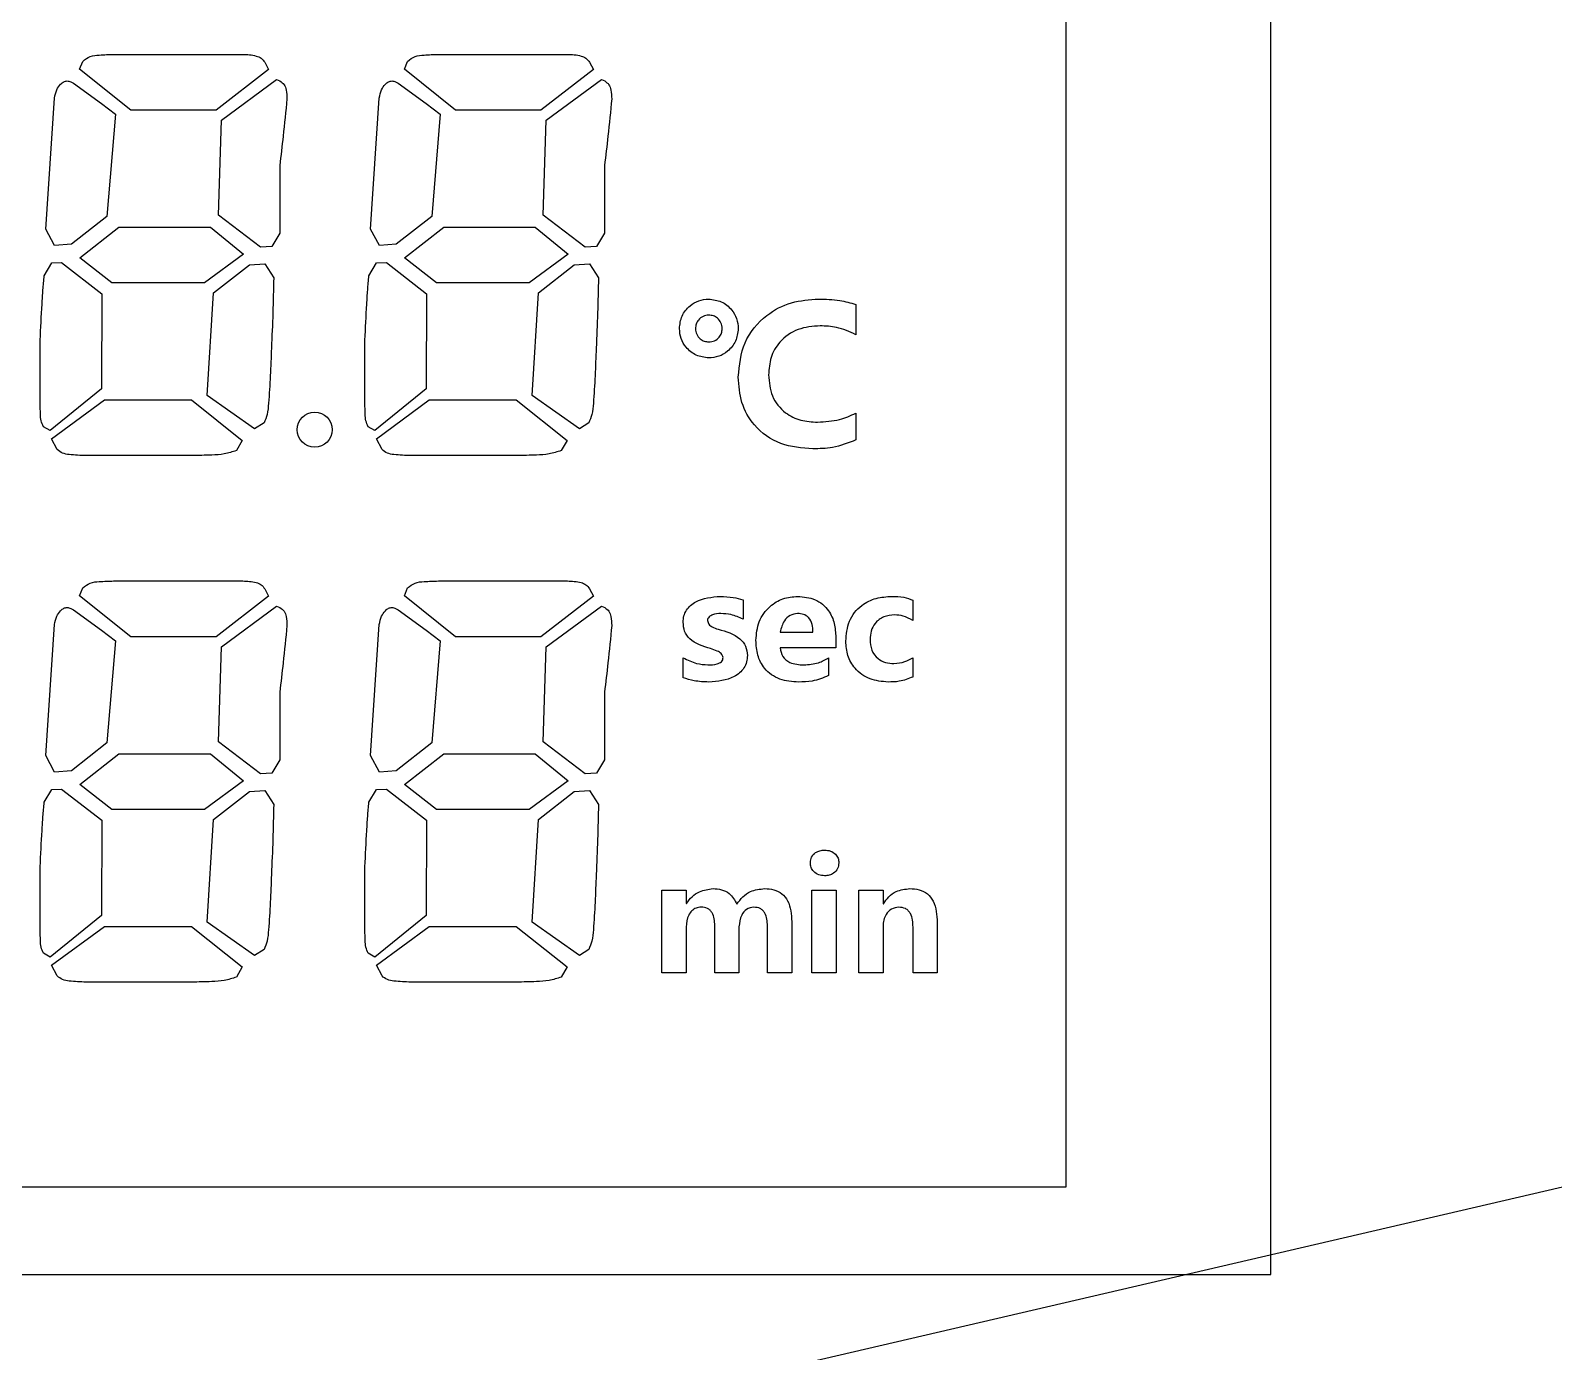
# Model space of a CAD drawing. Header units: millimetres. Extents: x 455 to 753, y 132 to 292.
# Drawn here: x 516.84 to 542.88, y 203 to 225.58 of the extents above; entities that cross this region are included whole.
import ezdxf

# ---------------------------------------------------------------- set-up
doc = ezdxf.new("R2010")
doc.units = ezdxf.units.MM
doc.styles.get("Standard").update_dxf_attribs({"font": 'hyswlongfangsong.ttf'})
doc.dimstyles.new('SLDDIMSTYLE2', dxfattribs={"dimtxt": 0.18, "dimasz": 4.08, "dimexe": 0, "dimexo": 0.0625, "dimgap": 0, "dimtad": 0, "dimtih": 1, "dimtoh": 1, "dimdec": 0, "dimrnd": 1e-09, "dimzin": 0, "dimdsep": 46, "dimtxsty": 'Standard', "dimsah": 1, "dimcen": 0.09, "dimadec": 0, "dimazin": 0, "dimtfac": 4.08, "dimtdec": 0, "dimtofl": 0, "dimtmove": 0, "dimatfit": 3, "dimfxl": 0, "dimfrac": 2, "dimtolj": 1, "dimtzin": 0, "dimarcsym": 0})

msp = doc.modelspace()

# ---------------------------------------------------------------- linework, layer by layer
at = {"color": 7, "linetype": 'Continuous', "lineweight": 25}
for p, q in [((538.045, 204.312), (538.045, 262.312)), ((534.545, 205.812), (534.545, 260.812)), ((517.681, 224.916), (517.736, 225.05)), ((518.263, 225.169), (520.469, 225.169)), ((520.847, 225.035), (520.911, 224.911)), ((523.233, 224.916), (523.288, 225.05)), ((523.815, 225.169), (526.022, 225.169)), ((526.4, 225.035), (526.464, 224.911)), ((518.556, 224.216), (517.681, 224.916)), ((520.911, 224.911), (520.017, 224.216)), ((520.106, 224.042), (521.048, 224.74)), ((521.048, 224.74), (521.106, 224.715)), ((524.108, 224.216), (523.233, 224.916)), ((526.464, 224.911), (525.569, 224.216)), ((525.659, 224.042), (526.601, 224.74)), ((526.601, 224.74), (526.659, 224.715)), ((517.575, 224.675), (518.053, 224.328)), ((523.127, 224.675), (523.605, 224.328)), ((517.102, 222.184), (517.252, 224.423)), ((518.053, 224.328), (518.292, 224.148)), ((520.017, 224.216), (518.556, 224.216)), ((522.654, 222.184), (522.805, 224.423)), ((523.605, 224.328), (523.845, 224.148)), ((525.569, 224.216), (524.108, 224.216)), ((518.292, 224.148), (518.149, 222.399)), ((520.054, 222.42), (520.106, 224.042)), ((523.845, 224.148), (523.702, 222.399)), ((525.607, 222.42), (525.659, 224.042)), ((521.102, 223.269), (521.102, 222.114)), ((526.654, 223.269), (526.654, 222.114)), ((518.149, 222.399), (517.542, 221.923)), ((520.772, 221.873), (520.054, 222.42)), ((523.702, 222.399), (523.095, 221.923)), ((526.324, 221.873), (525.607, 222.42)), ((517.254, 221.902), (517.102, 222.184)), ((517.685, 221.69), (518.353, 222.216)), ((518.353, 222.216), (519.916, 222.216)), ((519.916, 222.216), (520.483, 221.752)), ((522.806, 221.902), (522.654, 222.184)), ((523.238, 221.69), (523.906, 222.216)), ((523.906, 222.216), (525.468, 222.216)), ((525.468, 222.216), (526.035, 221.752)), ((517.542, 221.923), (517.254, 221.902)), ((520.968, 221.883), (520.772, 221.873)), ((521.102, 222.114), (520.968, 221.883)), ((523.095, 221.923), (522.806, 221.902)), ((526.52, 221.883), (526.324, 221.873)), ((526.654, 222.114), (526.52, 221.883)), ((517.075, 221.385), (517.205, 221.606)), ((517.205, 221.606), (517.374, 221.611)), ((517.374, 221.611), (518.062, 221.078)), ((518.233, 221.264), (517.685, 221.69)), ((520.483, 221.752), (519.815, 221.264)), ((522.627, 221.385), (522.757, 221.606)), ((522.757, 221.606), (522.927, 221.611)), ((522.927, 221.611), (523.614, 221.078)), ((523.785, 221.264), (523.238, 221.69)), ((526.035, 221.752), (525.367, 221.264)), ((519.972, 221.094), (520.583, 221.572)), ((520.583, 221.572), (520.846, 221.587)), ((520.846, 221.587), (520.999, 221.35)), ((525.525, 221.094), (526.135, 221.572)), ((526.135, 221.572), (526.398, 221.587)), ((526.398, 221.587), (526.552, 221.35)), ((518.062, 221.078), (518.054, 219.452)), ((519.815, 221.264), (518.233, 221.264)), ((519.864, 219.337), (519.972, 221.094)), ((523.614, 221.078), (523.607, 219.452)), ((525.367, 221.264), (523.785, 221.264)), ((525.416, 219.337), (525.525, 221.094)), ((530.954, 220.896), (530.954, 220.377)), ((517.007, 219.2), (517.007, 220.285)), ((522.559, 219.2), (522.559, 220.285)), ((518.054, 219.452), (517.176, 218.739)), ((517.203, 218.6), (518.106, 219.264)), ((518.106, 219.264), (519.593, 219.264)), ((519.593, 219.264), (520.462, 218.572)), ((520.673, 218.769), (519.864, 219.337)), ((523.607, 219.452), (522.729, 218.739)), ((522.755, 218.6), (523.659, 219.264)), ((523.659, 219.264), (525.145, 219.264)), ((525.145, 219.264), (526.014, 218.572)), ((526.226, 218.769), (525.416, 219.337)), ((530.954, 219.036), (530.954, 218.579)), ((517.176, 218.739), (517.065, 218.804)), ((520.834, 218.87), (520.673, 218.769)), ((522.729, 218.739), (522.617, 218.804)), ((526.386, 218.87), (526.226, 218.769)), ((517.298, 218.417), (517.203, 218.6)), ((520.462, 218.572), (520.362, 218.398)), ((522.851, 218.417), (522.755, 218.6)), ((526.014, 218.572), (525.915, 218.398)), ((519.599, 218.312), (517.791, 218.312)), ((525.151, 218.312), (523.343, 218.312)), ((518.263, 216.169), (520.469, 216.169)), ((523.815, 216.169), (526.022, 216.169)), ((517.681, 215.916), (517.736, 216.05)), ((518.556, 215.216), (517.681, 215.916)), ((520.911, 215.911), (520.017, 215.216)), ((520.847, 216.035), (520.911, 215.911)), ((523.233, 215.916), (523.288, 216.05)), ((524.108, 215.216), (523.233, 215.916)), ((526.464, 215.911), (525.569, 215.216)), ((526.4, 216.035), (526.464, 215.911)), ((517.575, 215.675), (518.053, 215.328)), ((520.106, 215.042), (521.048, 215.74)), ((521.048, 215.74), (521.106, 215.715)), ((523.127, 215.675), (523.605, 215.328)), ((525.659, 215.042), (526.601, 215.74)), ((526.601, 215.74), (526.659, 215.715)), ((529.024, 215.846), (529.024, 215.514)), ((531.928, 215.839), (531.928, 215.49)), ((517.102, 213.184), (517.252, 215.423)), ((522.654, 213.184), (522.805, 215.423)), ((518.053, 215.328), (518.292, 215.148)), ((518.292, 215.148), (518.149, 213.399)), ((520.017, 215.216), (518.556, 215.216)), ((523.605, 215.328), (523.845, 215.148)), ((523.845, 215.148), (523.702, 213.399)), ((525.569, 215.216), (524.108, 215.216)), ((529.657, 215.295), (530.219, 215.295)), ((530.609, 215.206), (530.609, 215.027)), ((520.054, 213.42), (520.106, 215.042)), ((525.607, 213.42), (525.659, 215.042)), ((528, 214.514), (528, 214.856)), ((530.609, 215.027), (529.658, 215.027)), ((530.487, 214.856), (530.487, 214.551)), ((531.926, 214.856), (531.926, 214.527)), ((521.102, 214.269), (521.102, 213.114)), ((526.654, 214.269), (526.654, 213.114)), ((518.149, 213.399), (517.542, 212.923)), ((520.772, 212.873), (520.054, 213.42)), ((523.702, 213.399), (523.095, 212.923)), ((526.324, 212.873), (525.607, 213.42)), ((517.254, 212.902), (517.102, 213.184)), ((517.685, 212.69), (518.353, 213.216)), ((518.353, 213.216), (519.916, 213.216)), ((519.916, 213.216), (520.483, 212.752)), ((521.102, 213.114), (520.968, 212.883)), ((522.806, 212.902), (522.654, 213.184)), ((523.238, 212.69), (523.906, 213.216)), ((523.906, 213.216), (525.468, 213.216)), ((525.468, 213.216), (526.035, 212.752)), ((526.654, 213.114), (526.52, 212.883)), ((517.542, 212.923), (517.254, 212.902)), ((520.483, 212.752), (519.815, 212.264)), ((520.968, 212.883), (520.772, 212.873)), ((523.095, 212.923), (522.806, 212.902)), ((526.035, 212.752), (525.367, 212.264)), ((526.52, 212.883), (526.324, 212.873)), ((517.075, 212.385), (517.205, 212.606)), ((517.205, 212.606), (517.374, 212.611)), ((517.374, 212.611), (518.062, 212.078)), ((518.233, 212.264), (517.685, 212.69)), ((519.972, 212.094), (520.583, 212.572)), ((520.583, 212.572), (520.846, 212.587)), ((520.846, 212.587), (520.999, 212.35)), ((522.627, 212.385), (522.757, 212.606)), ((522.757, 212.606), (522.927, 212.611)), ((522.927, 212.611), (523.614, 212.078)), ((523.785, 212.264), (523.238, 212.69)), ((525.525, 212.094), (526.135, 212.572)), ((526.135, 212.572), (526.398, 212.587)), ((526.398, 212.587), (526.552, 212.35)), ((519.815, 212.264), (518.233, 212.264)), ((525.367, 212.264), (523.785, 212.264)), ((518.062, 212.078), (518.054, 210.452)), ((519.864, 210.337), (519.972, 212.094)), ((523.614, 212.078), (523.607, 210.452)), ((525.416, 210.337), (525.525, 212.094)), ((517.007, 210.2), (517.007, 211.285)), ((522.559, 210.2), (522.559, 211.285)), ((527.637, 209.471), (527.637, 210.886)), ((527.637, 210.886), (528.05, 210.886)), ((528.05, 210.886), (528.05, 210.655)), ((530.198, 209.471), (530.198, 210.886)), ((530.198, 210.886), (530.613, 210.886)), ((530.613, 210.886), (530.613, 209.471)), ((531.003, 209.471), (531.003, 210.886)), ((531.003, 210.886), (531.418, 210.886)), ((531.418, 210.886), (531.418, 210.651)), ((518.054, 210.452), (517.176, 209.739)), ((523.607, 210.452), (522.729, 209.739)), ((528.05, 210.655), (528.055, 210.655)), ((531.418, 210.651), (531.423, 210.651)), ((517.203, 209.6), (518.106, 210.264)), ((518.106, 210.264), (519.593, 210.264)), ((519.593, 210.264), (520.462, 209.572)), ((520.673, 209.769), (519.864, 210.337)), ((522.755, 209.6), (523.659, 210.264)), ((523.659, 210.264), (525.145, 210.264)), ((525.145, 210.264), (526.014, 209.572)), ((526.226, 209.769), (525.416, 210.337)), ((528.052, 210.253), (528.052, 209.471)), ((528.54, 209.471), (528.54, 210.281)), ((528.954, 210.257), (528.954, 209.471)), ((529.442, 209.471), (529.442, 210.271)), ((529.857, 210.344), (529.857, 209.471)), ((531.418, 210.271), (531.418, 209.471)), ((531.93, 209.471), (531.93, 210.253)), ((532.344, 210.331), (532.344, 209.471)), ((517.176, 209.739), (517.065, 209.804)), ((520.834, 209.87), (520.673, 209.769)), ((522.729, 209.739), (522.617, 209.804)), ((526.386, 209.87), (526.226, 209.769)), ((517.298, 209.417), (517.203, 209.6)), ((520.462, 209.572), (520.362, 209.398)), ((522.851, 209.417), (522.755, 209.6)), ((526.014, 209.572), (525.915, 209.398)), ((528.052, 209.471), (527.637, 209.471)), ((528.954, 209.471), (528.54, 209.471)), ((529.857, 209.471), (529.442, 209.471)), ((530.613, 209.471), (530.198, 209.471)), ((531.418, 209.471), (531.003, 209.471)), ((532.344, 209.471), (531.93, 209.471)), ((519.599, 209.312), (517.791, 209.312)), ((525.151, 209.312), (523.343, 209.312)), ((489.545, 205.812), (534.545, 205.812)), ((486.045, 204.312), (538.045, 204.312))]:
    msp.add_line(p, q, dxfattribs=at)
msp.add_circle((521.701, 218.754), 0.3, dxfattribs=at)
for points, knots in [([(517.736, 225.05), (517.776, 225.082), (517.859, 225.147), (518.049, 225.162), (518.181, 225.166), (518.263, 225.169)], [0, 0, 0, 0, 0.274315, 0.556493, 1, 1, 1, 1]), ([(520.469, 225.169), (520.548, 225.166), (520.657, 225.162), (520.791, 225.11), (520.829, 225.06), (520.847, 225.035)], [0, 0, 0, 0, 0.559363, 0.780636, 1, 1, 1, 1]), ([(523.288, 225.05), (523.329, 225.082), (523.411, 225.147), (523.601, 225.162), (523.734, 225.166), (523.815, 225.169)], [0, 0, 0, 0, 0.274315, 0.556493, 1, 1, 1, 1]), ([(526.022, 225.169), (526.1, 225.166), (526.209, 225.162), (526.343, 225.11), (526.381, 225.06), (526.4, 225.035)], [0, 0, 0, 0, 0.559363, 0.780636, 1, 1, 1, 1]), ([(517.252, 224.423), (517.261, 224.472), (517.277, 224.56), (517.332, 224.629), (517.356, 224.66)], [0, 0, 0, 0, 0.55918, 1, 1, 1, 1]), ([(517.356, 224.66), (517.374, 224.677), (517.405, 224.707), (517.448, 224.712), (517.466, 224.715)], [0, 0, 0, 0, 0.559055, 1, 1, 1, 1]), ([(517.466, 224.715), (517.488, 224.712), (517.527, 224.706), (517.56, 224.684), (517.575, 224.675)], [0, 0, 0, 0, 0.557921, 1, 1, 1, 1]), ([(521.106, 224.715), (521.133, 224.696), (521.187, 224.657), (521.22, 224.541), (521.223, 224.459), (521.225, 224.408)], [0, 0, 0, 0, 0.277769, 0.559547, 1, 1, 1, 1]), ([(522.805, 224.423), (522.813, 224.472), (522.829, 224.56), (522.884, 224.629), (522.909, 224.66)], [0, 0, 0, 0, 0.55918, 1, 1, 1, 1]), ([(522.909, 224.66), (522.926, 224.677), (522.957, 224.707), (523, 224.712), (523.019, 224.715)], [0, 0, 0, 0, 0.559055, 1, 1, 1, 1]), ([(523.019, 224.715), (523.041, 224.712), (523.08, 224.706), (523.113, 224.684), (523.127, 224.675)], [0, 0, 0, 0, 0.557921, 1, 1, 1, 1]), ([(526.659, 224.715), (526.685, 224.696), (526.739, 224.657), (526.772, 224.541), (526.776, 224.459), (526.778, 224.408)], [0, 0, 0, 0, 0.277769, 0.559547, 1, 1, 1, 1]), ([(521.225, 224.408), (521.205, 224.195), (521.168, 223.815), (521.122, 223.435), (521.102, 223.269)], [0, 0, 0, 0, 0.559951, 1, 1, 1, 1]), ([(526.778, 224.408), (526.757, 224.195), (526.721, 223.815), (526.675, 223.435), (526.654, 223.269)], [0, 0, 0, 0, 0.559951, 1, 1, 1, 1]), ([(517.007, 220.285), (517.016, 220.49), (517.03, 220.777), (517.053, 221.143), (517.068, 221.304), (517.075, 221.385)], [0, 0, 0, 0, 0.560112, 0.780161, 1, 1, 1, 1]), ([(520.999, 221.35), (520.995, 221.15), (520.987, 220.75), (520.961, 220.192), (520.944, 219.677), (520.922, 219.363), (520.911, 219.206)], [0, 0, 0, 0, 0.279977, 0.56002, 0.780055, 1, 1, 1, 1]), ([(522.559, 220.285), (522.569, 220.49), (522.583, 220.777), (522.605, 221.143), (522.62, 221.304), (522.627, 221.385)], [0, 0, 0, 0, 0.560112, 0.780161, 1, 1, 1, 1]), ([(526.552, 221.35), (526.547, 221.15), (526.539, 220.75), (526.513, 220.192), (526.496, 219.677), (526.475, 219.363), (526.464, 219.206)], [0, 0, 0, 0, 0.279977, 0.56002, 0.780055, 1, 1, 1, 1]), ([(527.936, 220.482), (527.944, 220.556), (527.962, 220.704), (528.098, 220.868), (528.262, 220.971), (528.378, 220.982), (528.436, 220.987)], [0, 0, 0, 0, 0.279555, 0.559433, 0.779677, 1, 1, 1, 1]), ([(528.436, 220.987), (528.511, 220.978), (528.66, 220.96), (528.823, 220.822), (528.925, 220.657), (528.936, 220.54), (528.942, 220.482)], [0, 0, 0, 0, 0.279528, 0.559402, 0.77968, 1, 1, 1, 1]), ([(528.942, 219.654), (528.962, 219.856), (529.001, 220.26), (529.377, 220.71), (529.842, 220.955), (530.159, 220.976), (530.317, 220.987)], [0, 0, 0, 0, 0.279763, 0.558924, 0.779243, 1, 1, 1, 1]), ([(530.317, 220.987), (530.438, 220.984), (530.654, 220.979), (530.862, 220.921), (530.954, 220.896)], [0, 0, 0, 0, 0.560077, 1, 1, 1, 1]), ([(528.438, 220.713), (528.404, 220.709), (528.336, 220.701), (528.263, 220.637), (528.217, 220.561), (528.212, 220.508), (528.21, 220.482)], [0, 0, 0, 0, 0.279525, 0.559299, 0.779621, 1, 1, 1, 1]), ([(528.667, 220.482), (528.663, 220.516), (528.656, 220.584), (528.593, 220.659), (528.518, 220.706), (528.464, 220.71), (528.438, 220.713)], [0, 0, 0, 0, 0.2796, 0.559307, 0.779574, 1, 1, 1, 1]), ([(528.436, 219.981), (528.363, 219.99), (528.215, 220.008), (528.054, 220.146), (527.952, 220.308), (527.941, 220.424), (527.936, 220.482)], [0, 0, 0, 0, 0.279515, 0.559411, 0.77969, 1, 1, 1, 1]), ([(528.21, 220.482), (528.214, 220.448), (528.222, 220.381), (528.283, 220.306), (528.359, 220.262), (528.411, 220.258), (528.438, 220.255)], [0, 0, 0, 0, 0.279614, 0.55936, 0.779582, 1, 1, 1, 1]), ([(528.942, 220.482), (528.932, 220.408), (528.914, 220.26), (528.775, 220.098), (528.611, 219.996), (528.494, 219.986), (528.436, 219.981)], [0, 0, 0, 0, 0.27942, 0.559299, 0.779575, 1, 1, 1, 1]), ([(528.438, 220.255), (528.471, 220.259), (528.539, 220.266), (528.614, 220.328), (528.66, 220.402), (528.665, 220.455), (528.667, 220.482)], [0, 0, 0, 0, 0.279669, 0.55949, 0.779712, 1, 1, 1, 1]), ([(530.342, 220.53), (530.213, 220.52), (529.956, 220.499), (529.65, 220.286), (529.481, 219.994), (529.467, 219.792), (529.46, 219.69)], [0, 0, 0, 0, 0.280296, 0.559491, 0.779408, 1, 1, 1, 1]), ([(530.954, 220.377), (530.845, 220.427), (530.649, 220.515), (530.436, 220.525), (530.342, 220.53)], [0, 0, 0, 0, 0.559594, 1, 1, 1, 1]), ([(530.219, 218.426), (530.031, 218.44), (529.656, 218.468), (529.214, 218.784), (528.974, 219.213), (528.952, 219.507), (528.942, 219.654)], [0, 0, 0, 0, 0.280358, 0.559319, 0.779404, 1, 1, 1, 1]), ([(529.46, 219.69), (529.471, 219.567), (529.492, 219.32), (529.717, 219.039), (530.007, 218.901), (530.2, 218.889), (530.297, 218.883)], [0, 0, 0, 0, 0.280085, 0.55885, 0.779135, 1, 1, 1, 1]), ([(517.065, 218.804), (517.048, 218.838), (517.015, 218.907), (517.01, 219.044), (517.008, 219.141), (517.007, 219.2)], [0, 0, 0, 0, 0.276534, 0.558593, 1, 1, 1, 1]), ([(520.911, 219.206), (520.906, 219.141), (520.897, 219.025), (520.853, 218.917), (520.834, 218.87)], [0, 0, 0, 0, 0.55934, 1, 1, 1, 1]), ([(522.617, 218.804), (522.601, 218.838), (522.568, 218.907), (522.562, 219.044), (522.56, 219.141), (522.559, 219.2)], [0, 0, 0, 0, 0.276534, 0.558593, 1, 1, 1, 1]), ([(526.464, 219.206), (526.459, 219.141), (526.45, 219.025), (526.406, 218.917), (526.386, 218.87)], [0, 0, 0, 0, 0.55934, 1, 1, 1, 1]), ([(530.297, 218.883), (530.425, 218.891), (530.653, 218.903), (530.862, 218.995), (530.954, 219.036)], [0, 0, 0, 0, 0.559837, 1, 1, 1, 1]), ([(530.954, 218.579), (530.821, 218.527), (530.584, 218.435), (530.331, 218.429), (530.219, 218.426)], [0, 0, 0, 0, 0.559271, 1, 1, 1, 1]), ([(517.791, 218.312), (517.695, 218.315), (517.561, 218.319), (517.387, 218.345), (517.328, 218.393), (517.298, 218.417)], [0, 0, 0, 0, 0.562598, 0.783601, 1, 1, 1, 1]), ([(520.362, 218.398), (520.294, 218.376), (520.156, 218.331), (519.898, 218.317), (519.712, 218.314), (519.599, 218.312)], [0, 0, 0, 0, 0.278674, 0.559171, 1, 1, 1, 1]), ([(523.343, 218.312), (523.247, 218.315), (523.114, 218.319), (522.939, 218.345), (522.88, 218.393), (522.851, 218.417)], [0, 0, 0, 0, 0.562598, 0.783601, 1, 1, 1, 1]), ([(525.915, 218.398), (525.846, 218.376), (525.709, 218.331), (525.45, 218.317), (525.265, 218.314), (525.151, 218.312)], [0, 0, 0, 0, 0.278674, 0.559171, 1, 1, 1, 1]), ([(517.736, 216.05), (517.776, 216.082), (517.859, 216.147), (518.049, 216.162), (518.181, 216.166), (518.263, 216.169)], [0, 0, 0, 0, 0.274315, 0.556493, 1, 1, 1, 1]), ([(520.469, 216.169), (520.548, 216.166), (520.657, 216.162), (520.791, 216.11), (520.829, 216.06), (520.847, 216.035)], [0, 0, 0, 0, 0.559363, 0.780636, 1, 1, 1, 1]), ([(523.288, 216.05), (523.329, 216.082), (523.411, 216.147), (523.601, 216.162), (523.734, 216.166), (523.815, 216.169)], [0, 0, 0, 0, 0.274315, 0.556493, 1, 1, 1, 1]), ([(526.022, 216.169), (526.1, 216.166), (526.209, 216.162), (526.343, 216.11), (526.381, 216.06), (526.4, 216.035)], [0, 0, 0, 0, 0.559363, 0.780636, 1, 1, 1, 1]), ([(528, 215.463), (528.002, 215.499), (528.007, 215.571), (528.066, 215.705), (528.268, 215.875), (528.488, 215.893), (528.635, 215.905)], [0, 0, 0, 0, 0.125758, 0.251397, 0.501054, 1, 1, 1, 1]), ([(528.635, 215.905), (528.709, 215.902), (528.841, 215.897), (528.968, 215.861), (529.024, 215.846)], [0, 0, 0, 0, 0.559908, 1, 1, 1, 1]), ([(529.244, 215.153), (529.253, 215.262), (529.271, 215.48), (529.458, 215.733), (529.701, 215.883), (529.872, 215.898), (529.958, 215.905)], [0, 0, 0, 0, 0.280164, 0.559472, 0.77957, 1, 1, 1, 1]), ([(529.958, 215.905), (530.06, 215.896), (530.263, 215.879), (530.491, 215.686), (530.596, 215.444), (530.605, 215.285), (530.609, 215.206)], [0, 0, 0, 0, 0.280065, 0.558674, 0.779, 1, 1, 1, 1]), ([(530.78, 215.139), (530.79, 215.256), (530.809, 215.489), (531.022, 215.755), (531.295, 215.888), (531.478, 215.899), (531.569, 215.905)], [0, 0, 0, 0, 0.280096, 0.558881, 0.779139, 1, 1, 1, 1]), ([(531.569, 215.905), (531.638, 215.904), (531.762, 215.903), (531.877, 215.859), (531.928, 215.839)], [0, 0, 0, 0, 0.560762, 1, 1, 1, 1]), ([(517.252, 215.423), (517.261, 215.472), (517.277, 215.56), (517.332, 215.629), (517.356, 215.66)], [0, 0, 0, 0, 0.55918, 1, 1, 1, 1]), ([(517.356, 215.66), (517.374, 215.677), (517.405, 215.707), (517.448, 215.712), (517.466, 215.715)], [0, 0, 0, 0, 0.559055, 1, 1, 1, 1]), ([(517.466, 215.715), (517.488, 215.712), (517.527, 215.706), (517.56, 215.684), (517.575, 215.675)], [0, 0, 0, 0, 0.557921, 1, 1, 1, 1]), ([(521.106, 215.715), (521.133, 215.696), (521.187, 215.657), (521.22, 215.541), (521.223, 215.459), (521.225, 215.408)], [0, 0, 0, 0, 0.277769, 0.559547, 1, 1, 1, 1]), ([(522.805, 215.423), (522.813, 215.472), (522.829, 215.56), (522.884, 215.629), (522.909, 215.66)], [0, 0, 0, 0, 0.55918, 1, 1, 1, 1]), ([(522.909, 215.66), (522.926, 215.677), (522.957, 215.707), (523, 215.712), (523.019, 215.715)], [0, 0, 0, 0, 0.559055, 1, 1, 1, 1]), ([(523.019, 215.715), (523.041, 215.712), (523.08, 215.706), (523.113, 215.684), (523.127, 215.675)], [0, 0, 0, 0, 0.5579208, 1, 1, 1, 1]), ([(526.659, 215.715), (526.685, 215.696), (526.739, 215.657), (526.772, 215.541), (526.776, 215.459), (526.778, 215.408)], [0, 0, 0, 0, 0.277769, 0.559547, 1, 1, 1, 1]), ([(528.643, 215.612), (528.596, 215.609), (528.524, 215.605), (528.449, 215.565), (528.418, 215.527), (528.416, 215.503), (528.414, 215.492)], [0, 0, 0, 0, 0.499789, 0.749576, 0.875089, 1, 1, 1, 1]), ([(529.024, 215.514), (528.956, 215.546), (528.835, 215.602), (528.702, 215.609), (528.643, 215.612)], [0, 0, 0, 0, 0.559578, 1, 1, 1, 1]), ([(529.955, 215.612), (529.911, 215.605), (529.823, 215.59), (529.703, 215.474), (529.675, 215.363), (529.657, 215.295)], [0, 0, 0, 0, 0.279258, 0.560027, 1, 1, 1, 1]), ([(530.219, 215.295), (530.217, 215.339), (530.214, 215.427), (530.16, 215.543), (530.059, 215.606), (529.99, 215.61), (529.955, 215.612)], [0, 0, 0, 0, 0.281154, 0.56014, 0.779503, 1, 1, 1, 1]), ([(521.225, 215.408), (521.205, 215.195), (521.168, 214.815), (521.122, 214.435), (521.102, 214.269)], [0, 0, 0, 0, 0.559951, 1, 1, 1, 1]), ([(526.778, 215.408), (526.757, 215.195), (526.721, 214.815), (526.675, 214.435), (526.654, 214.269)], [0, 0, 0, 0, 0.559951, 1, 1, 1, 1]), ([(528.468, 215.012), (528.337, 215.051), (528.156, 215.105), (528.011, 215.306), (528.003, 215.41), (528, 215.463)], [0, 0, 0, 0, 0.560124, 0.779573, 1, 1, 1, 1]), ([(528.414, 215.492), (528.421, 215.469), (528.433, 215.422), (528.507, 215.375), (528.564, 215.356), (528.598, 215.344)], [0, 0, 0, 0, 0.276415, 0.557413, 1, 1, 1, 1]), ([(531.616, 215.588), (531.553, 215.582), (531.427, 215.572), (531.279, 215.462), (531.204, 215.315), (531.198, 215.216), (531.195, 215.167)], [0, 0, 0, 0, 0.280115, 0.559098, 0.77924, 1, 1, 1, 1]), ([(531.928, 215.49), (531.873, 215.521), (531.776, 215.577), (531.665, 215.584), (531.616, 215.588)], [0, 0, 0, 0, 0.559616, 1, 1, 1, 1]), ([(528.598, 215.344), (528.732, 215.306), (528.919, 215.254), (529.082, 215.058), (529.092, 214.95), (529.097, 214.896)], [0, 0, 0, 0, 0.560584, 0.780165, 1, 1, 1, 1]), ([(529.971, 214.441), (529.862, 214.449), (529.646, 214.463), (529.386, 214.644), (529.259, 214.898), (529.249, 215.068), (529.244, 215.153)], [0, 0, 0, 0, 0.280487, 0.559169, 0.7792, 1, 1, 1, 1]), ([(531.504, 214.441), (531.398, 214.45), (531.186, 214.468), (530.938, 214.649), (530.799, 214.889), (530.786, 215.056), (530.78, 215.139)], [0, 0, 0, 0, 0.280176, 0.55936, 0.77946, 1, 1, 1, 1]), ([(531.195, 215.167), (531.2, 215.105), (531.209, 214.983), (531.315, 214.84), (531.458, 214.767), (531.554, 214.761), (531.602, 214.758)], [0, 0, 0, 0, 0.280261, 0.559007, 0.779222, 1, 1, 1, 1]), ([(528, 214.856), (528.074, 214.818), (528.208, 214.751), (528.357, 214.739), (528.422, 214.734)], [0, 0, 0, 0, 0.5600425, 1, 1, 1, 1]), ([(528.422, 214.734), (528.476, 214.735), (528.556, 214.738), (528.646, 214.776), (528.679, 214.821), (528.681, 214.848), (528.683, 214.861)], [0, 0, 0, 0, 0.500451, 0.749675, 0.874986, 1, 1, 1, 1]), ([(529.097, 214.896), (529.095, 214.859), (529.09, 214.783), (529.029, 214.644), (528.818, 214.469), (528.589, 214.452), (528.437, 214.441)], [0, 0, 0, 0, 0.1257759, 0.251417, 0.5008239, 1, 1, 1, 1]), ([(528.683, 214.861), (528.674, 214.886), (528.655, 214.936), (528.569, 214.979), (528.506, 215), (528.468, 215.012)], [0, 0, 0, 0, 0.27486, 0.556555, 1, 1, 1, 1]), ([(529.658, 215.027), (529.668, 214.974), (529.686, 214.869), (529.845, 214.745), (529.981, 214.738), (530.064, 214.734)], [0, 0, 0, 0, 0.2799595, 0.5589337, 1, 1, 1, 1]), ([(530.064, 214.734), (530.149, 214.74), (530.299, 214.75), (530.43, 214.823), (530.487, 214.856)], [0, 0, 0, 0, 0.5597672, 1, 1, 1, 1]), ([(531.602, 214.758), (531.666, 214.764), (531.781, 214.775), (531.882, 214.831), (531.926, 214.856)], [0, 0, 0, 0, 0.559347, 1, 1, 1, 1]), ([(528.437, 214.441), (528.353, 214.444), (528.204, 214.45), (528.062, 214.495), (528, 214.514)], [0, 0, 0, 0, 0.559988, 1, 1, 1, 1]), ([(530.487, 214.551), (530.395, 214.513), (530.228, 214.446), (530.05, 214.443), (529.971, 214.441)], [0, 0, 0, 0, 0.559055, 1, 1, 1, 1]), ([(531.926, 214.527), (531.85, 214.497), (531.714, 214.444), (531.568, 214.442), (531.504, 214.441)], [0, 0, 0, 0, 0.558812, 1, 1, 1, 1]), ([(517.007, 211.285), (517.016, 211.49), (517.03, 211.777), (517.053, 212.143), (517.068, 212.304), (517.075, 212.385)], [0, 0, 0, 0, 0.560112, 0.780161, 1, 1, 1, 1]), ([(520.999, 212.35), (520.995, 212.15), (520.987, 211.75), (520.961, 211.192), (520.944, 210.677), (520.922, 210.363), (520.911, 210.206)], [0, 0, 0, 0, 0.279977, 0.56002, 0.780055, 1, 1, 1, 1]), ([(522.559, 211.285), (522.569, 211.49), (522.583, 211.777), (522.605, 212.143), (522.62, 212.304), (522.627, 212.385)], [0, 0, 0, 0, 0.560112, 0.780161, 1, 1, 1, 1]), ([(526.552, 212.35), (526.547, 212.15), (526.539, 211.75), (526.513, 211.192), (526.496, 210.677), (526.475, 210.363), (526.464, 210.206)], [0, 0, 0, 0, 0.279977, 0.56002, 0.780055, 1, 1, 1, 1]), ([(530.174, 211.351), (530.178, 211.385), (530.186, 211.454), (530.255, 211.526), (530.336, 211.563), (530.39, 211.567), (530.417, 211.568)], [0, 0, 0, 0, 0.279331, 0.558655, 0.779191, 1, 1, 1, 1]), ([(530.417, 211.568), (530.451, 211.566), (530.52, 211.561), (530.602, 211.506), (530.654, 211.432), (530.659, 211.378), (530.662, 211.351)], [0, 0, 0, 0, 0.280291, 0.559779, 0.779797, 1, 1, 1, 1]), ([(530.417, 211.129), (530.382, 211.132), (530.314, 211.139), (530.233, 211.195), (530.181, 211.27), (530.176, 211.324), (530.174, 211.351)], [0, 0, 0, 0, 0.2800953, 0.5596082, 0.7798271, 1, 1, 1, 1]), ([(530.662, 211.351), (530.657, 211.316), (530.648, 211.247), (530.579, 211.174), (530.498, 211.135), (530.444, 211.131), (530.417, 211.129)], [0, 0, 0, 0, 0.279225, 0.558808, 0.779362, 1, 1, 1, 1]), ([(528.055, 210.655), (528.085, 210.696), (528.145, 210.778), (528.3, 210.881), (528.431, 210.899), (528.511, 210.91)], [0, 0, 0, 0, 0.280619, 0.561257, 1, 1, 1, 1]), ([(528.511, 210.91), (528.559, 210.907), (528.656, 210.901), (528.819, 210.823), (528.881, 210.711), (528.919, 210.643)], [0, 0, 0, 0, 0.2812269, 0.5616846, 1, 1, 1, 1]), ([(528.919, 210.643), (528.95, 210.687), (529.011, 210.774), (529.172, 210.887), (529.31, 210.901), (529.395, 210.91)], [0, 0, 0, 0, 0.280792, 0.56117, 1, 1, 1, 1]), ([(529.395, 210.91), (529.447, 210.907), (529.551, 210.901), (529.695, 210.831), (529.839, 210.647), (529.849, 210.469), (529.857, 210.344)], [0, 0, 0, 0, 0.187463, 0.374277, 0.561021, 1, 1, 1, 1]), ([(531.423, 210.651), (531.452, 210.693), (531.509, 210.778), (531.663, 210.887), (531.795, 210.901), (531.876, 210.91)], [0, 0, 0, 0, 0.28082, 0.561223, 1, 1, 1, 1]), ([(531.876, 210.91), (531.929, 210.907), (532.035, 210.901), (532.182, 210.828), (532.327, 210.64), (532.337, 210.458), (532.344, 210.331)], [0, 0, 0, 0, 0.18749, 0.374236, 0.560946, 1, 1, 1, 1]), ([(528.306, 210.593), (528.277, 210.59), (528.217, 210.585), (528.142, 210.532), (528.066, 210.425), (528.058, 210.324), (528.052, 210.253)], [0, 0, 0, 0, 0.186923, 0.373728, 0.560967, 1, 1, 1, 1]), ([(528.54, 210.281), (528.536, 210.357), (528.53, 210.453), (528.462, 210.541), (528.4, 210.585), (528.344, 210.59), (528.306, 210.593)], [0, 0, 0, 0, 0.498607, 0.624304, 0.749896, 1, 1, 1, 1]), ([(529.208, 210.593), (529.164, 210.585), (529.077, 210.568), (528.975, 210.437), (528.962, 210.325), (528.954, 210.257)], [0, 0, 0, 0, 0.278507, 0.55946, 1, 1, 1, 1]), ([(529.442, 210.271), (529.438, 210.349), (529.433, 210.446), (529.365, 210.538), (529.303, 210.584), (529.246, 210.589), (529.208, 210.593)], [0, 0, 0, 0, 0.498898, 0.624633, 0.75023, 1, 1, 1, 1]), ([(531.687, 210.593), (531.643, 210.586), (531.555, 210.574), (531.468, 210.479), (531.423, 210.374), (531.42, 210.305), (531.418, 210.271)], [0, 0, 0, 0, 0.278645, 0.5581649, 0.7788783, 1, 1, 1, 1]), ([(531.93, 210.253), (531.926, 210.334), (531.921, 210.436), (531.851, 210.534), (531.788, 210.583), (531.727, 210.589), (531.687, 210.593)], [0, 0, 0, 0, 0.49919, 0.62488, 0.750376, 1, 1, 1, 1]), ([(517.065, 209.804), (517.048, 209.838), (517.015, 209.907), (517.01, 210.044), (517.008, 210.141), (517.007, 210.2)], [0, 0, 0, 0, 0.276534, 0.558593, 1, 1, 1, 1]), ([(520.911, 210.206), (520.906, 210.141), (520.897, 210.025), (520.853, 209.917), (520.834, 209.87)], [0, 0, 0, 0, 0.55934, 1, 1, 1, 1]), ([(522.617, 209.804), (522.601, 209.838), (522.568, 209.907), (522.562, 210.044), (522.56, 210.141), (522.559, 210.2)], [0, 0, 0, 0, 0.2765342, 0.5585926, 1, 1, 1, 1]), ([(526.464, 210.206), (526.459, 210.141), (526.45, 210.025), (526.406, 209.917), (526.386, 209.87)], [0, 0, 0, 0, 0.55934, 1, 1, 1, 1]), ([(517.791, 209.312), (517.695, 209.315), (517.561, 209.319), (517.387, 209.345), (517.328, 209.393), (517.298, 209.417)], [0, 0, 0, 0, 0.5625976, 0.7836008, 1, 1, 1, 1]), ([(520.362, 209.398), (520.294, 209.376), (520.156, 209.331), (519.898, 209.317), (519.712, 209.314), (519.599, 209.312)], [0, 0, 0, 0, 0.278674, 0.559171, 1, 1, 1, 1]), ([(523.343, 209.312), (523.247, 209.315), (523.114, 209.319), (522.939, 209.345), (522.88, 209.393), (522.851, 209.417)], [0, 0, 0, 0, 0.562598, 0.783601, 1, 1, 1, 1]), ([(525.915, 209.398), (525.846, 209.376), (525.709, 209.331), (525.45, 209.317), (525.265, 209.314), (525.151, 209.312)], [0, 0, 0, 0, 0.278674, 0.559171, 1, 1, 1, 1])]:
    msp.add_open_spline(points, degree=3, knots=knots, dxfattribs=at)

# ---------------------------------------------------------------- leaders
at = {"color": 7, "linetype": 'Continuous', "lineweight": 0}
for points in [[(500.651, 195.97), (561.697, 210.145)], [(535.694, 195.909), (561.697, 210.145)]]:
    msp.add_leader(points, dimstyle='SLDDIMSTYLE2', dxfattribs=at)

doc.saveas('drawing.dxf')
